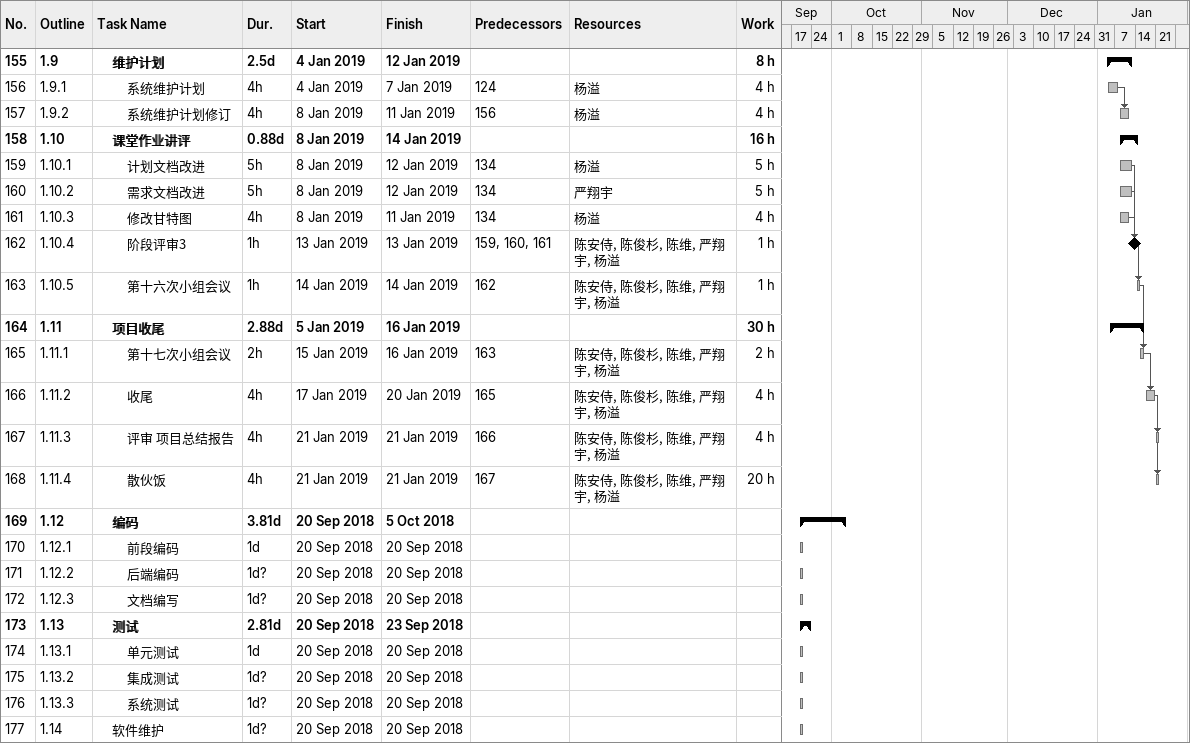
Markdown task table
| ID | WBS | Task | Duration | Start | Finish | Predecessors | Resources | Work (h) |
|---|---|---|---|---|---|---|---|---|
| 155 | 1.9 | **维护计划** | 2.5d | 2019-01-04 | 2019-01-12 |  |  | 8 |
| 156 | 1.9.1 | 系统维护计划 | 4h | 2019-01-04 | 2019-01-07 | 124 | 杨溢 | 4 |
| 157 | 1.9.2 | 系统维护计划修订 | 4h | 2019-01-08 | 2019-01-11 | 156 | 杨溢 | 4 |
| 158 | 1.10 | **课堂作业讲评** | 0.88d | 2019-01-08 | 2019-01-14 |  |  | 16 |
| 159 | 1.10.1 | 计划文档改进 | 5h | 2019-01-08 | 2019-01-12 | 134 | 杨溢 | 5 |
| 160 | 1.10.2 | 需求文档改进 | 5h | 2019-01-08 | 2019-01-12 | 134 | 严翔宇 | 5 |
| 161 | 1.10.3 | 修改甘特图 | 4h | 2019-01-08 | 2019-01-11 | 134 | 杨溢 | 4 |
| 162 | 1.10.4 | 阶段评审3 | 1h | 2019-01-13 | 2019-01-13 | 159, 160, 161 | 陈安侍, 陈俊杉, 陈维, 严翔宇, 杨溢 | 1 |
| 163 | 1.10.5 | 第十六次小组会议 | 1h | 2019-01-14 | 2019-01-14 | 162 | 陈安侍, 陈俊杉, 陈维, 严翔宇, 杨溢 | 1 |
| 164 | 1.11 | **项目收尾** | 2.88d | 2019-01-05 | 2019-01-16 |  |  | 30 |
| 165 | 1.11.1 | 第十七次小组会议 | 2h | 2019-01-15 | 2019-01-16 | 163 | 陈安侍, 陈俊杉, 陈维, 严翔宇, 杨溢 | 2 |
| 166 | 1.11.2 | 收尾 | 4h | 2019-01-17 | 2019-01-20 | 165 | 陈安侍, 陈俊杉, 陈维, 严翔宇, 杨溢 | 4 |
| 167 | 1.11.3 | 评审 项目总结报告 | 4h | 2019-01-21 | 2019-01-21 | 166 | 陈安侍, 陈俊杉, 陈维, 严翔宇, 杨溢 | 4 |
| 168 | 1.11.4 | 散伙饭 | 4h | 2019-01-21 | 2019-01-21 | 167 | 陈安侍, 陈俊杉, 陈维, 严翔宇, 杨溢 | 20 |
| 169 | 1.12 | **编码** | 3.81d | 2018-09-20 | 2018-10-05 |  |  |  |
| 170 | 1.12.1 | 前段编码 | 1d | 2018-09-20 | 2018-09-20 |  |  |  |
| 171 | 1.12.2 | 后端编码 | 1d? | 2018-09-20 | 2018-09-20 |  |  |  |
| 172 | 1.12.3 | 文档编写 | 1d? | 2018-09-20 | 2018-09-20 |  |  |  |
| 173 | 1.13 | **测试** | 2.81d | 2018-09-20 | 2018-09-23 |  |  |  |
| 174 | 1.13.1 | 单元测试 | 1d | 2018-09-20 | 2018-09-20 |  |  |  |
| 175 | 1.13.2 | 集成测试 | 1d? | 2018-09-20 | 2018-09-20 |  |  |  |
| 176 | 1.13.3 | 系统测试 | 1d? | 2018-09-20 | 2018-09-20 |  |  |  |
| 177 | 1.14 | 软件维护 | 1d? | 2018-09-20 | 2018-09-20 |  |  |  |
